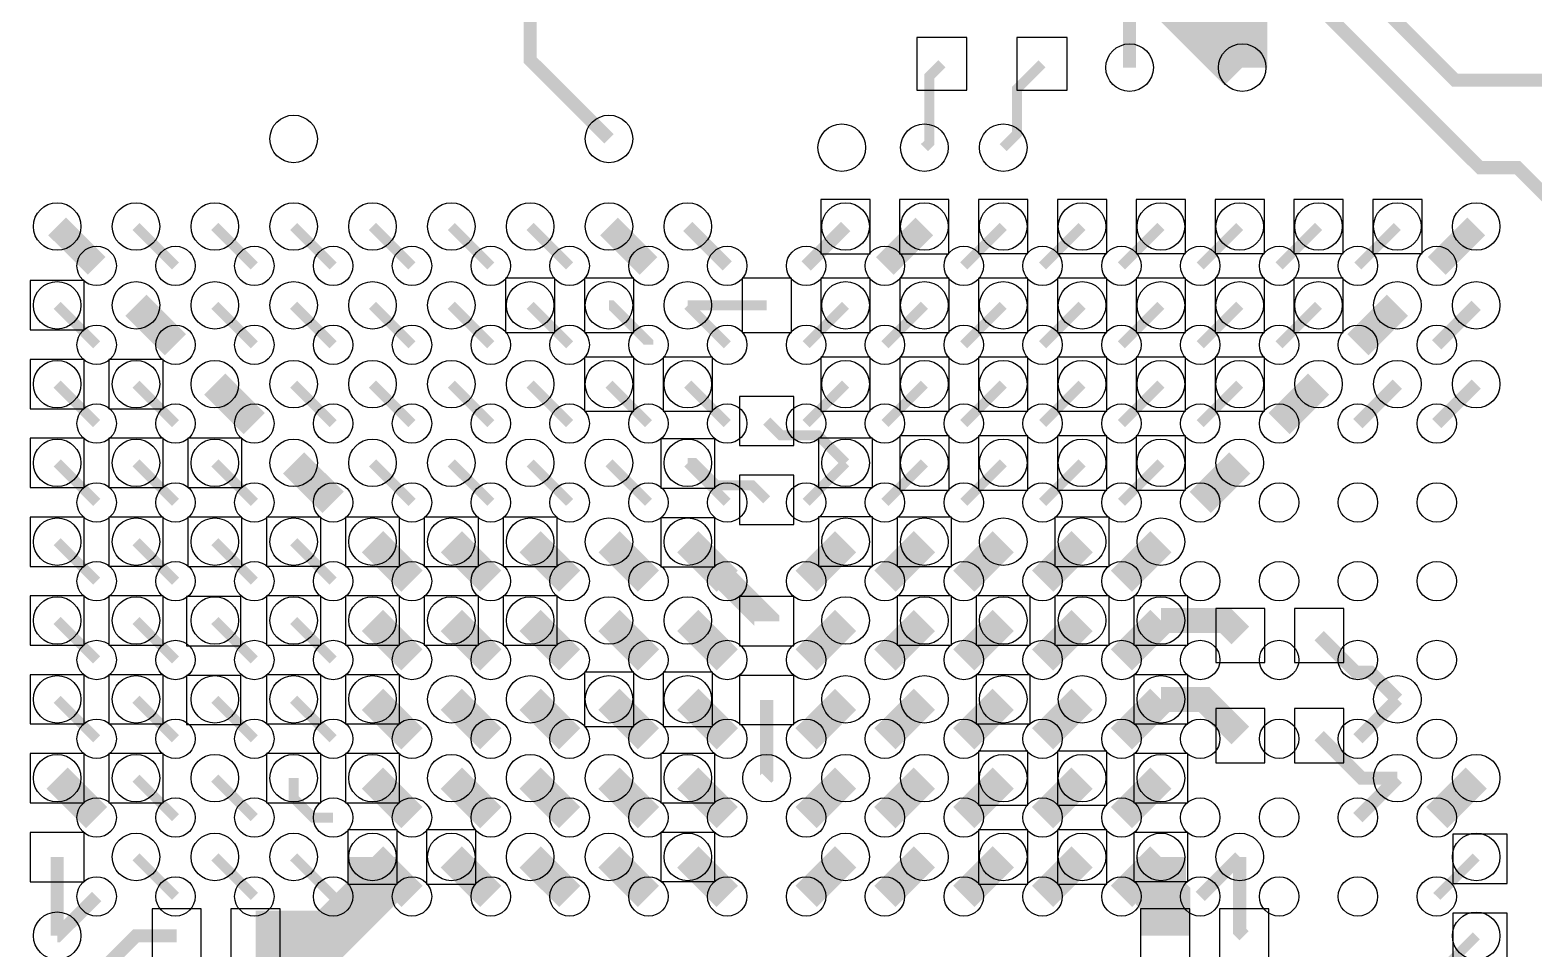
# Model space of a CAD drawing. Extents: x 10 to 3390, y -1467 to 2140.
# Drawn here: x 2216 to 2817, y 1000 to 1367 of the extents above; entities that cross this region are included whole.
import ezdxf

# ---------------------------------------------------------------- set-up
doc = ezdxf.new("R2010")
doc.units = 0
for name, color, linetype in [('ETCH_BOTTOM', 6, 'CONTINUOUS'), ('ETCH_TOP', 150, 'CONTINUOUS'), ('PAD_BOTTOM', 254, 'CONTINUOUS'), ('PAD_TOP', 254, 'CONTINUOUS')]:
    doc.layers.add(name, color=color, linetype=linetype)

msp = doc.modelspace()

# ---------------------------------------------------------------- linework, layer by layer
at = {"layer": 'ETCH_BOTTOM'}
for points, const_width in [([(2645, 1682), (2576.5, 1613.5), (2566.5, 1613.5), (2549.37, 1596.37), (2549.37, 1517.63), (2556, 1511), (2649, 1511), (2680, 1480), (2680, 1452), (2785, 1347), (2825, 1347), (2865, 1307), (2865, 1292)], 5.25), ([(2526.5, 1610), (2530, 1606.5), (2530, 1515.13), (2547.56, 1497.57), (2642.43, 1497.57), (2665, 1475), (2665, 1442), (2795, 1312), (2810, 1312), (2830, 1292)], 5.25), ([(2620, 1386.5), (2665.5, 1386.5), (2700, 1352)], 20), ([(2446.98, 1323.5), (2415.48, 1355), (2415.48, 1380.5)], 5.25), ([(2573.02, 1320), (2575, 1321.98), (2575, 1348.5), (2580, 1353.5)], 4), ([(2604.52, 1320), (2610, 1325.48), (2610, 1343.5), (2620, 1353.5)], 4), ([(2510.03, 1257), (2478.47, 1257)], 4), ([(2510, 1210.75), (2515.75, 1205), (2530.54, 1205), (2541.53, 1194.01)], 4), ([(2510, 1179.25), (2504.25, 1185), (2490, 1185), (2480.99, 1194.01), (2478.47, 1194.01)], 4), ([(2510, 1130.75), (2510, 1130.98), (2478.47, 1162.51)], 10), ([(2667.51, 1131.02), (2693.23, 1131.02), (2699.25, 1125)], 10), ([(2762, 1099.52), (2751.14, 1110.38), (2745.37, 1110.38), (2730.75, 1125)], 5.25), ([(2510, 1099.25), (2510, 1068.05), (2509.97, 1068.02)], 5.25), ([(2667.5, 1099.5), (2684.75, 1099.5), (2699.25, 1085)], 10), ([(2762, 1068.02), (2747.73, 1068.02), (2730.75, 1085)], 5.25), ([(2305.75, 1005), (2335, 1005), (2352.49, 1022.49), (2352.49, 1036.53)], 20), ([(2667.51, 1036.53), (2667.51, 1021.74), (2669.25, 1020), (2669.25, 1005)], 20), ([(2226.5, 1036.45), (2226.5, 1005.04)], 5.25), ([(2699.01, 1036.53), (2699.01, 1006.74), (2700.75, 1005)], 5.25), ([(2274.25, 1005), (2258.03, 1005), (2226.5, 973.47)], 5.25)]:
    msp.add_lwpolyline(points, dxfattribs=dict(at, const_width=const_width))
at = {"layer": 'ETCH_TOP'}
for points, const_width in [([(2700, 1408.7), (2700, 1352)], 20), ([(2655, 1352), (2655, 1403.7), (2650, 1408.7)], 5.25), ([(2242.28, 1272.72), (2226.5, 1288.5)], 10), ([(2462.76, 1272.72), (2446.98, 1288.5)], 10), ([(2557.24, 1272.72), (2573.02, 1288.5)], 10), ([(2777.72, 1272.72), (2793.5, 1288.5)], 10), ([(2273.78, 1272.72), (2258, 1288.5)], 4), ([(2305.28, 1272.72), (2289.5, 1288.5)], 4), ([(2336.77, 1272.72), (2320.99, 1288.5)], 4), ([(2368.27, 1272.72), (2352.49, 1288.5)], 4), ([(2399.76, 1272.72), (2383.98, 1288.5)], 4), ([(2431.26, 1272.72), (2415.48, 1288.5)], 4), ([(2494.25, 1272.72), (2478.47, 1288.5)], 5.25), ([(2525.75, 1272.72), (2541.53, 1288.5)], 5.25), ([(2588.74, 1272.72), (2604.52, 1288.5)], 4), ([(2620.24, 1272.72), (2636.02, 1288.5)], 4), ([(2651.73, 1272.72), (2667.51, 1288.5)], 4), ([(2683.23, 1272.72), (2699.01, 1288.5)], 4), ([(2714.72, 1272.72), (2730.5, 1288.5)], 4), ([(2746.22, 1272.72), (2762, 1288.5)], 4), ([(2273.78, 1241.22), (2258, 1257)], 12), ([(2746.22, 1241.22), (2762, 1257)], 12), ([(2242.28, 1241.22), (2226.5, 1257)], 4), ([(2305.28, 1241.22), (2289.5, 1257)], 4), ([(2336.77, 1241.22), (2320.99, 1257)], 4), ([(2368.27, 1241.22), (2352.49, 1257)], 4), ([(2399.76, 1241.22), (2383.98, 1257)], 4), ([(2431.26, 1241.22), (2415.48, 1257)], 4), ([(2446.98, 1257), (2448, 1257), (2462.76, 1242.24), (2462.76, 1241.22)], 4), ([(2494.25, 1241.22), (2478.47, 1257)], 4), ([(2525.75, 1241.22), (2541.53, 1257)], 4), ([(2557.24, 1241.22), (2573.02, 1257)], 4), ([(2588.74, 1241.22), (2604.52, 1257)], 4), ([(2620.24, 1241.22), (2636.02, 1257)], 4), ([(2651.73, 1241.22), (2667.51, 1257)], 4), ([(2683.23, 1241.22), (2699.01, 1257)], 4), ([(2714.72, 1241.22), (2730.5, 1257)], 4), ([(2777.72, 1241.22), (2793.5, 1257)], 5.25), ([(2242.28, 1209.72), (2226.5, 1225.5)], 4), ([(2273.78, 1209.72), (2258, 1225.5)], 4), ([(2305.28, 1209.72), (2289.5, 1225.5)], 12), ([(2336.77, 1209.72), (2320.99, 1225.5)], 4), ([(2368.27, 1209.72), (2352.49, 1225.5)], 4), ([(2399.76, 1209.72), (2383.98, 1225.5)], 4), ([(2431.26, 1209.72), (2415.48, 1225.5)], 4), ([(2462.76, 1209.72), (2446.98, 1225.5)], 4), ([(2494.25, 1209.72), (2478.47, 1225.5)], 4), ([(2525.75, 1209.72), (2541.53, 1225.5)], 4), ([(2557.24, 1209.72), (2573.02, 1225.5)], 4), ([(2588.74, 1209.72), (2604.52, 1225.5)], 4), ([(2620.24, 1209.72), (2636.02, 1225.5)], 4), ([(2651.73, 1209.72), (2667.51, 1225.5)], 4), ([(2683.23, 1209.72), (2699.01, 1225.5)], 4), ([(2714.72, 1209.72), (2730.5, 1225.5)], 12), ([(2746.22, 1209.72), (2762, 1225.5)], 5.25), ([(2777.72, 1209.72), (2793.5, 1225.5)], 5.25), ([(2242.28, 1178.23), (2226.5, 1194.01)], 4), ([(2273.78, 1178.23), (2258, 1194.01)], 4), ([(2305.28, 1178.23), (2289.5, 1194.01)], 4), ([(2336.77, 1178.23), (2320.99, 1194.01)], 12), ([(2368.27, 1178.23), (2352.49, 1194.01)], 4), ([(2399.76, 1178.23), (2383.98, 1194.01)], 4), ([(2431.26, 1178.23), (2415.48, 1194.01)], 4), ([(2462.76, 1178.23), (2446.98, 1194.01)], 4), ([(2494.25, 1178.23), (2478.47, 1194.01)], 4), ([(2525.75, 1178.23), (2541.53, 1194.01)], 4), ([(2557.24, 1178.23), (2573.02, 1194.01)], 4), ([(2588.74, 1178.23), (2604.52, 1194.01)], 4), ([(2620.24, 1178.23), (2636.02, 1194.01)], 4), ([(2651.73, 1178.23), (2667.51, 1194.01)], 4), ([(2683.23, 1178.23), (2699.01, 1194.01)], 12), ([(2368.27, 1146.73), (2352.49, 1162.51)], 12), ([(2399.76, 1146.73), (2383.98, 1162.51)], 12), ([(2431.26, 1146.73), (2415.48, 1162.51)], 12), ([(2462.76, 1146.73), (2446.98, 1162.51)], 12), ([(2494.25, 1146.73), (2478.47, 1162.51)], 12), ([(2525.75, 1146.73), (2541.53, 1162.51)], 12), ([(2557.24, 1146.73), (2573.02, 1162.51)], 12), ([(2588.74, 1146.73), (2604.52, 1162.51)], 12), ([(2620.24, 1146.73), (2636.02, 1162.51)], 12), ([(2651.73, 1146.73), (2667.51, 1162.51)], 12), ([(2242.28, 1146.73), (2226.5, 1162.51)], 4), ([(2273.78, 1146.73), (2258, 1162.51)], 4), ([(2305.28, 1146.73), (2289.5, 1162.51)], 4), ([(2336.77, 1146.73), (2320.99, 1162.51)], 4), ([(2368.27, 1115.24), (2352.49, 1131.02)], 12), ([(2399.76, 1115.24), (2383.98, 1131.02)], 12), ([(2431.26, 1115.24), (2415.48, 1131.02)], 12), ([(2462.76, 1115.24), (2446.98, 1131.02)], 12), ([(2494.25, 1115.24), (2478.47, 1131.02)], 12), ([(2525.75, 1115.24), (2541.53, 1131.02)], 12), ([(2557.24, 1115.24), (2573.02, 1131.02)], 12), ([(2588.74, 1115.24), (2604.52, 1131.02)], 12), ([(2620.24, 1115.24), (2636.02, 1131.02)], 12), ([(2651.73, 1115.24), (2667.51, 1131.02)], 12), ([(2242.28, 1115.24), (2226.5, 1131.02)], 4), ([(2273.78, 1115.24), (2258, 1131.02)], 4), ([(2305.28, 1115.24), (2289.5, 1131.02)], 4), ([(2336.77, 1115.24), (2320.99, 1131.02)], 4), ([(2242.28, 1083.74), (2226.5, 1099.52)], 4), ([(2273.78, 1083.74), (2258, 1099.52)], 4), ([(2305.28, 1083.74), (2289.5, 1099.52)], 4), ([(2336.77, 1083.74), (2320.99, 1099.52)], 4), ([(2368.27, 1083.74), (2352.49, 1099.52)], 12), ([(2399.76, 1083.74), (2383.98, 1099.52)], 12), ([(2431.26, 1083.74), (2415.48, 1099.52)], 12), ([(2462.76, 1083.74), (2446.98, 1099.52)], 12), ([(2494.25, 1083.74), (2478.47, 1099.52)], 12), ([(2525.75, 1083.74), (2541.53, 1099.52)], 12), ([(2557.24, 1083.74), (2573.02, 1099.52)], 12), ([(2588.74, 1083.74), (2604.52, 1099.52)], 12), ([(2620.24, 1083.74), (2636.02, 1099.52)], 12), ([(2651.73, 1083.74), (2667.51, 1099.52)], 12), ([(2746.22, 1083.74), (2762, 1099.52)], 5.25), ([(2242.28, 1052.24), (2226.5, 1068.02)], 12), ([(2273.78, 1052.24), (2258, 1068.02)], 4), ([(2305.28, 1052.24), (2289.5, 1068.02)], 4), ([(2320.99, 1068.02), (2320.99, 1060.01), (2328.76, 1052.24), (2336.77, 1052.24)], 4), ([(2368.27, 1052.24), (2352.49, 1068.02)], 12), ([(2399.76, 1052.24), (2383.98, 1068.02)], 12), ([(2431.26, 1052.24), (2415.48, 1068.02)], 12), ([(2462.76, 1052.24), (2446.98, 1068.02)], 12), ([(2494.25, 1052.24), (2478.47, 1068.02)], 12), ([(2525.75, 1052.24), (2541.53, 1068.02)], 12), ([(2557.24, 1052.24), (2573.02, 1068.02)], 12), ([(2588.74, 1052.24), (2604.52, 1068.02)], 12), ([(2620.24, 1052.24), (2636.02, 1068.02)], 12), ([(2651.73, 1052.24), (2667.51, 1068.02)], 12), ([(2746.22, 1052.24), (2762, 1068.02)], 5.25), ([(2777.72, 1052.24), (2793.5, 1068.02)], 12), ([(2368.27, 1020.75), (2352.49, 1036.53)], 12), ([(2399.76, 1020.75), (2383.98, 1036.53)], 12), ([(2431.26, 1020.75), (2415.48, 1036.53)], 12), ([(2462.76, 1020.75), (2446.98, 1036.53)], 12), ([(2494.25, 1020.75), (2478.47, 1036.53)], 12), ([(2525.75, 1020.75), (2541.53, 1036.53)], 12), ([(2557.24, 1020.75), (2573.02, 1036.53)], 12), ([(2588.74, 1020.75), (2604.52, 1036.53)], 12), ([(2620.24, 1020.75), (2636.02, 1036.53)], 12), ([(2651.73, 1020.75), (2667.51, 1036.53)], 12), ([(2273.78, 1020.75), (2258, 1036.53)], 4), ([(2305.28, 1020.75), (2289.5, 1036.53)], 4), ([(2336.77, 1020.75), (2320.99, 1036.53)], 4), ([(2683.23, 1020.75), (2699.01, 1036.53)], 5.25), ([(2777.72, 1020.75), (2793.5, 1036.53)], 4), ([(2226.5, 1005.04), (2226.57, 1005.04), (2242.28, 1020.75)], 5.25), ([(2777.72, 989.25), (2777.78, 989.25), (2793.5, 1004.97)], 4)]:
    msp.add_lwpolyline(points, dxfattribs=dict(at, const_width=const_width))
at = {"layer": 'PAD_BOTTOM'}
for points in [[(2590, 1343), (2590, 1364), (2570, 1364), (2570, 1343)], [(2630, 1343), (2630, 1364), (2610, 1364), (2610, 1343)], [(2551.3, 1277.57), (2551.3, 1299.22), (2531.61, 1299.22), (2531.61, 1277.57)], [(2582.8, 1277.57), (2582.8, 1299.22), (2563.11, 1299.22), (2563.11, 1277.57)], [(2614.35, 1277.67), (2614.35, 1299.32), (2594.66, 1299.32), (2594.66, 1277.67)], [(2645.85, 1277.67), (2645.85, 1299.32), (2626.16, 1299.32), (2626.16, 1277.67)], [(2677.35, 1277.67), (2677.35, 1299.32), (2657.66, 1299.32), (2657.66, 1277.67)], [(2708.85, 1277.67), (2708.85, 1299.32), (2689.16, 1299.32), (2689.16, 1277.67)], [(2740.35, 1277.67), (2740.35, 1299.32), (2720.66, 1299.32), (2720.66, 1277.67)], [(2771.85, 1277.67), (2771.85, 1299.32), (2752.16, 1299.32), (2752.16, 1277.67)], [(2237.325, 1266.845), (2215.675, 1266.845), (2215.675, 1247.155), (2237.325, 1247.155)], [(2425.36, 1246.17), (2425.36, 1267.82), (2405.67, 1267.82), (2405.67, 1246.17)], [(2456.86, 1246.17), (2456.86, 1267.82), (2437.17, 1267.82), (2437.17, 1246.17)], [(2519.88, 1246.17), (2519.88, 1267.82), (2500.19, 1267.82), (2500.19, 1246.17)], [(2551.38, 1246.17), (2551.38, 1267.82), (2531.69, 1267.82), (2531.69, 1246.17)], [(2582.85, 1246.17), (2582.85, 1267.82), (2563.16, 1267.82), (2563.16, 1246.17)], [(2614.35, 1246.17), (2614.35, 1267.82), (2594.66, 1267.82), (2594.66, 1246.17)], [(2645.85, 1246.17), (2645.85, 1267.82), (2626.16, 1267.82), (2626.16, 1246.17)], [(2677.35, 1246.17), (2677.35, 1267.82), (2657.66, 1267.82), (2657.66, 1246.17)], [(2708.85, 1246.17), (2708.85, 1267.82), (2689.16, 1267.82), (2689.16, 1246.17)], [(2740.35, 1246.17), (2740.35, 1267.82), (2720.66, 1267.82), (2720.66, 1246.17)], [(2237.325, 1235.345), (2215.675, 1235.345), (2215.675, 1215.655), (2237.325, 1215.655)], [(2268.825, 1235.345), (2247.175, 1235.345), (2247.175, 1215.655), (2268.825, 1215.655)], [(2456.85, 1214.67), (2456.85, 1236.32), (2437.16, 1236.32), (2437.16, 1214.67)], [(2488.35, 1214.67), (2488.35, 1236.32), (2468.66, 1236.32), (2468.66, 1214.67)], [(2551.38, 1214.67), (2551.38, 1236.32), (2531.69, 1236.32), (2531.69, 1214.67)], [(2582.88, 1214.67), (2582.88, 1236.32), (2563.19, 1236.32), (2563.19, 1214.67)], [(2614.35, 1214.67), (2614.35, 1236.32), (2594.66, 1236.32), (2594.66, 1214.67)], [(2645.85, 1214.67), (2645.85, 1236.32), (2626.16, 1236.32), (2626.16, 1214.67)], [(2677.35, 1214.67), (2677.35, 1236.32), (2657.66, 1236.32), (2657.66, 1214.67)], [(2708.85, 1214.67), (2708.85, 1236.32), (2689.16, 1236.32), (2689.16, 1214.67)], [(2520.825, 1220.595), (2499.175, 1220.595), (2499.175, 1200.905), (2520.825, 1200.905)], [(2237.325, 1203.855), (2215.675, 1203.855), (2215.675, 1184.165), (2237.325, 1184.165)], [(2268.825, 1203.845), (2247.175, 1203.845), (2247.175, 1184.155), (2268.825, 1184.155)], [(2300.325, 1203.855), (2278.675, 1203.855), (2278.675, 1184.165), (2300.325, 1184.165)], [(2489.325, 1203.595), (2467.675, 1203.595), (2467.675, 1183.905), (2489.325, 1183.905)], [(2552.325, 1203.895), (2530.675, 1203.895), (2530.675, 1184.205), (2552.325, 1184.205)], [(2582.85, 1183.17), (2582.85, 1204.82), (2563.16, 1204.82), (2563.16, 1183.17)], [(2614.35, 1183.17), (2614.35, 1204.82), (2594.66, 1204.82), (2594.66, 1183.17)], [(2645.85, 1183.17), (2645.85, 1204.82), (2626.16, 1204.82), (2626.16, 1183.17)], [(2677.35, 1183.17), (2677.35, 1204.82), (2657.66, 1204.82), (2657.66, 1183.17)], [(2520.825, 1189.095), (2499.175, 1189.095), (2499.175, 1169.405), (2520.825, 1169.405)], [(2237.325, 1172.355), (2215.675, 1172.355), (2215.675, 1152.665), (2237.325, 1152.665)], [(2268.825, 1172.365), (2247.175, 1172.365), (2247.175, 1152.675), (2268.825, 1152.675)], [(2300.325, 1172.355), (2278.675, 1172.355), (2278.675, 1152.665), (2300.325, 1152.665)], [(2331.815, 1172.365), (2310.165, 1172.365), (2310.165, 1152.675), (2331.815, 1152.675)], [(2363.325, 1172.345), (2341.675, 1172.345), (2341.675, 1152.655), (2363.325, 1152.655)], [(2373.175, 1152.655), (2394.825, 1152.655), (2394.825, 1172.345), (2373.175, 1172.345)], [(2426.325, 1172.345), (2404.675, 1172.345), (2404.675, 1152.655), (2426.325, 1152.655)], [(2489.325, 1172.095), (2467.675, 1172.095), (2467.675, 1152.405), (2489.325, 1152.405)], [(2552.325, 1172.395), (2530.675, 1172.395), (2530.675, 1152.705), (2552.325, 1152.705)], [(2583.825, 1172.345), (2562.175, 1172.345), (2562.175, 1152.655), (2583.825, 1152.655)], [(2646.825, 1172.345), (2625.175, 1172.345), (2625.175, 1152.655), (2646.825, 1152.655)], [(2237.325, 1140.865), (2215.675, 1140.865), (2215.675, 1121.175), (2237.325, 1121.175)], [(2268.825, 1140.865), (2247.175, 1140.865), (2247.175, 1121.175), (2268.825, 1121.175)], [(2299.825, 1140.595), (2278.175, 1140.595), (2278.175, 1120.905), (2299.825, 1120.905)], [(2331.815, 1140.865), (2310.165, 1140.865), (2310.165, 1121.175), (2331.815, 1121.175)], [(2363.325, 1140.845), (2341.675, 1140.845), (2341.675, 1121.155), (2363.325, 1121.155)], [(2373.175, 1121.155), (2394.825, 1121.155), (2394.825, 1140.845), (2373.175, 1140.845)], [(2426.325, 1140.845), (2404.675, 1140.845), (2404.675, 1121.155), (2426.325, 1121.155)], [(2520.825, 1140.595), (2499.175, 1140.595), (2499.175, 1120.905), (2520.825, 1120.905)], [(2583.825, 1140.845), (2562.175, 1140.845), (2562.175, 1121.155), (2583.825, 1121.155)], [(2615.325, 1140.845), (2593.675, 1140.845), (2593.675, 1121.155), (2615.325, 1121.155)], [(2646.825, 1140.845), (2625.175, 1140.845), (2625.175, 1121.155), (2646.825, 1121.155)], [(2678.325, 1140.845), (2656.675, 1140.845), (2656.675, 1121.155), (2678.325, 1121.155)], [(2689.405, 1135.825), (2689.405, 1114.175), (2709.095, 1114.175), (2709.095, 1135.825)], [(2720.905, 1135.825), (2720.905, 1114.175), (2740.595, 1114.175), (2740.595, 1135.825)], [(2237.325, 1109.365), (2215.675, 1109.365), (2215.675, 1089.675), (2237.325, 1089.675)], [(2268.825, 1109.365), (2247.175, 1109.365), (2247.175, 1089.675), (2268.825, 1089.675)], [(2299.825, 1109.095), (2278.175, 1109.095), (2278.175, 1089.405), (2299.825, 1089.405)], [(2331.815, 1109.365), (2310.165, 1109.365), (2310.165, 1089.675), (2331.815, 1089.675)], [(2363.325, 1109.345), (2341.675, 1109.345), (2341.675, 1089.655), (2363.325, 1089.655)], [(2456.85, 1088.67), (2456.85, 1110.32), (2437.16, 1110.32), (2437.16, 1088.67)], [(2488.35, 1088.67), (2488.35, 1110.32), (2468.66, 1110.32), (2468.66, 1088.67)], [(2520.825, 1109.095), (2499.175, 1109.095), (2499.175, 1089.405), (2520.825, 1089.405)], [(2615.325, 1109.345), (2593.675, 1109.345), (2593.675, 1089.655), (2615.325, 1089.655)], [(2678.325, 1109.345), (2656.675, 1109.345), (2656.675, 1089.655), (2678.325, 1089.655)], [(2689.405, 1095.825), (2689.405, 1074.175), (2709.095, 1074.175), (2709.095, 1095.825)], [(2720.905, 1095.825), (2720.905, 1074.175), (2740.595, 1074.175), (2740.595, 1095.825)], [(2237.325, 1077.795), (2215.675, 1077.795), (2215.675, 1058.105), (2237.325, 1058.105)], [(2268.825, 1077.865), (2247.175, 1077.865), (2247.175, 1058.175), (2268.825, 1058.175)], [(2331.815, 1077.865), (2310.165, 1077.865), (2310.165, 1058.175), (2331.815, 1058.175)], [(2363.325, 1077.845), (2341.675, 1077.845), (2341.675, 1058.155), (2363.325, 1058.155)], [(2467.675, 1058.155), (2489.325, 1058.155), (2489.325, 1077.845), (2467.675, 1077.845)], [(2594.655, 1078.825), (2594.655, 1057.175), (2614.345, 1057.175), (2614.345, 1078.825)], [(2626.155, 1078.825), (2626.155, 1057.175), (2645.845, 1057.175), (2645.845, 1078.825)], [(2678.325, 1077.845), (2656.675, 1077.845), (2656.675, 1058.155), (2678.325, 1058.155)], [(2237.325, 1046.295), (2215.675, 1046.295), (2215.675, 1026.605), (2237.325, 1026.605)], [(2342.605, 1047.325), (2342.605, 1025.675), (2362.295, 1025.675), (2362.295, 1047.325)], [(2374.105, 1047.325), (2374.105, 1025.675), (2393.795, 1025.675), (2393.795, 1047.325)], [(2467.675, 1026.655), (2489.325, 1026.655), (2489.325, 1046.345), (2467.675, 1046.345)], [(2614.35, 1025.67), (2614.35, 1047.32), (2594.66, 1047.32), (2594.66, 1025.67)], [(2645.85, 1025.67), (2645.85, 1047.32), (2626.16, 1047.32), (2626.16, 1025.67)], [(2678.325, 1046.345), (2656.675, 1046.345), (2656.675, 1026.655), (2678.325, 1026.655)], [(2784.175, 1025.905), (2805.825, 1025.905), (2805.825, 1045.595), (2784.175, 1045.595)], [(2284.1, 994.17), (2284.1, 1015.82), (2264.41, 1015.82), (2264.41, 994.17)], [(2315.6, 994.17), (2315.6, 1015.82), (2295.91, 1015.82), (2295.91, 994.17)], [(2679.1, 994.17), (2679.1, 1015.82), (2659.41, 1015.82), (2659.41, 994.17)], [(2710.6, 994.17), (2710.6, 1015.82), (2690.91, 1015.82), (2690.91, 994.17)], [(2784.175, 994.405), (2805.825, 994.405), (2805.825, 1014.095), (2784.175, 1014.095)]]:
    msp.add_lwpolyline(points, close=True, dxfattribs=at)
for centre in [(2655, 1352), (2700, 1352), (2320.99, 1323.5), (2446.98, 1323.5), (2540, 1320), (2573.02, 1320), (2604.52, 1320), (2226.5, 1288.5), (2258, 1288.5), (2289.5, 1288.5), (2320.99, 1288.5), (2352.49, 1288.5), (2383.98, 1288.5), (2415.48, 1288.5), (2446.98, 1288.5), (2478.47, 1288.5), (2541.53, 1288.5), (2573.02, 1288.5), (2604.52, 1288.5), (2636.02, 1288.5), (2667.51, 1288.5), (2699.01, 1288.5), (2730.5, 1288.5), (2762, 1288.5), (2793.5, 1288.5), (2226.5, 1257), (2258, 1257), (2289.5, 1257), (2320.99, 1257), (2352.49, 1257), (2383.98, 1257), (2415.48, 1257), (2446.98, 1257), (2478.47, 1257), (2541.53, 1257), (2573.02, 1257), (2604.52, 1257), (2636.02, 1257), (2667.51, 1257), (2699.01, 1257), (2730.5, 1257), (2762, 1257), (2793.5, 1257), (2226.5, 1225.5), (2258, 1225.5), (2289.5, 1225.5), (2320.99, 1225.5), (2352.49, 1225.5), (2383.98, 1225.5), (2415.48, 1225.5), (2446.98, 1225.5), (2478.47, 1225.5), (2541.53, 1225.5), (2573.02, 1225.5), (2604.52, 1225.5), (2636.02, 1225.5), (2667.51, 1225.5), (2699.01, 1225.5), (2730.5, 1225.5), (2762, 1225.5), (2793.5, 1225.5), (2226.5, 1194.01), (2258, 1194.01), (2289.5, 1194.01), (2320.99, 1194.01), (2352.49, 1194.01), (2383.98, 1194.01), (2415.48, 1194.01), (2446.98, 1194.01), (2478.47, 1194.01), (2541.53, 1194.01), (2573.02, 1194.01), (2604.52, 1194.01), (2636.02, 1194.01), (2667.51, 1194.01), (2699.01, 1194.01), (2226.5, 1162.51), (2258, 1162.51), (2289.5, 1162.51), (2320.99, 1162.51), (2352.49, 1162.51), (2383.98, 1162.51), (2415.48, 1162.51), (2446.98, 1162.51), (2478.47, 1162.51), (2541.53, 1162.51), (2573.02, 1162.51), (2604.52, 1162.51), (2636.02, 1162.51), (2667.51, 1162.51), (2226.5, 1131.02), (2258, 1131.02), (2289.5, 1131.02), (2320.99, 1131.02), (2352.49, 1131.02), (2383.98, 1131.02), (2415.48, 1131.02), (2446.98, 1131.02), (2478.47, 1131.02), (2541.53, 1131.02), (2573.02, 1131.02), (2604.52, 1131.02), (2636.02, 1131.02), (2667.51, 1131.02), (2226.5, 1099.52), (2258, 1099.52), (2289.5, 1099.52), (2320.99, 1099.52), (2352.49, 1099.52), (2383.98, 1099.52), (2415.48, 1099.52), (2446.98, 1099.52), (2478.47, 1099.52), (2541.53, 1099.52), (2573.02, 1099.52), (2604.52, 1099.52), (2636.02, 1099.52), (2667.51, 1099.52), (2762, 1099.52), (2226.5, 1068.02), (2258, 1068.02), (2289.5, 1068.02), (2320.99, 1068.02), (2352.49, 1068.02), (2383.98, 1068.02), (2415.48, 1068.02), (2446.98, 1068.02), (2478.47, 1068.02), (2509.97, 1068.02), (2541.53, 1068.02), (2573.02, 1068.02), (2604.52, 1068.02), (2636.02, 1068.02), (2667.51, 1068.02), (2762, 1068.02), (2793.5, 1068.02), (2258, 1036.53), (2289.5, 1036.53), (2320.99, 1036.53), (2352.49, 1036.53), (2383.98, 1036.53), (2415.48, 1036.53), (2446.98, 1036.53), (2478.47, 1036.53), (2541.53, 1036.53), (2573.02, 1036.53), (2604.52, 1036.53), (2636.02, 1036.53), (2667.51, 1036.53), (2699.01, 1036.53), (2793.5, 1036.53), (2226.5, 1005.04), (2793.5, 1004.97)]:
    msp.add_circle(centre, 9.5, dxfattribs=at)
at = {"layer": 'PAD_TOP'}
for centre, radius in [((2655, 1352), 9.5), ((2700, 1352), 9.5), ((2320.99, 1323.5), 9.5), ((2446.98, 1323.5), 9.5), ((2540, 1320), 9.5), ((2573.02, 1320), 9.5), ((2604.52, 1320), 9.5), ((2226.5, 1288.5), 9.5), ((2258, 1288.5), 9.5), ((2289.5, 1288.5), 9.5), ((2320.99, 1288.5), 9.5), ((2352.49, 1288.5), 9.5), ((2383.98, 1288.5), 9.5), ((2415.48, 1288.5), 9.5), ((2446.98, 1288.5), 9.5), ((2478.47, 1288.5), 9.5), ((2541.53, 1288.5), 9.5), ((2573.02, 1288.5), 9.5), ((2604.52, 1288.5), 9.5), ((2636.02, 1288.5), 9.5), ((2667.51, 1288.5), 9.5), ((2699.01, 1288.5), 9.5), ((2730.5, 1288.5), 9.5), ((2762, 1288.5), 9.5), ((2793.5, 1288.5), 9.5), ((2242.28, 1272.72), 7.875), ((2273.78, 1272.72), 7.875), ((2305.28, 1272.72), 7.875), ((2336.77, 1272.72), 7.875), ((2368.27, 1272.72), 7.875), ((2399.76, 1272.72), 7.875), ((2431.26, 1272.72), 7.875), ((2462.76, 1272.72), 7.875), ((2494.25, 1272.72), 7.875), ((2525.75, 1272.72), 7.875), ((2557.24, 1272.72), 7.875), ((2588.74, 1272.72), 7.875), ((2620.24, 1272.72), 7.875), ((2651.73, 1272.72), 7.875), ((2683.23, 1272.72), 7.875), ((2714.72, 1272.72), 7.875), ((2746.22, 1272.72), 7.875), ((2777.72, 1272.72), 7.875), ((2226.5, 1257), 9.5), ((2258, 1257), 9.5), ((2289.5, 1257), 9.5), ((2320.99, 1257), 9.5), ((2352.49, 1257), 9.5), ((2383.98, 1257), 9.5), ((2415.48, 1257), 9.5), ((2446.98, 1257), 9.5), ((2478.47, 1257), 9.5), ((2541.53, 1257), 9.5), ((2573.02, 1257), 9.5), ((2604.52, 1257), 9.5), ((2636.02, 1257), 9.5), ((2667.51, 1257), 9.5), ((2699.01, 1257), 9.5), ((2730.5, 1257), 9.5), ((2762, 1257), 9.5), ((2793.5, 1257), 9.5), ((2242.28, 1241.22), 7.875), ((2273.78, 1241.22), 7.875), ((2305.28, 1241.22), 7.875), ((2336.77, 1241.22), 7.875), ((2368.27, 1241.22), 7.875), ((2399.76, 1241.22), 7.875), ((2431.26, 1241.22), 7.875), ((2462.76, 1241.22), 7.875), ((2494.25, 1241.22), 7.875), ((2525.75, 1241.22), 7.875), ((2557.24, 1241.22), 7.875), ((2588.74, 1241.22), 7.875), ((2620.24, 1241.22), 7.875), ((2651.73, 1241.22), 7.875), ((2683.23, 1241.22), 7.875), ((2714.72, 1241.22), 7.875), ((2746.22, 1241.22), 7.875), ((2777.72, 1241.22), 7.875), ((2226.5, 1225.5), 9.5), ((2258, 1225.5), 9.5), ((2289.5, 1225.5), 9.5), ((2320.99, 1225.5), 9.5), ((2352.49, 1225.5), 9.5), ((2383.98, 1225.5), 9.5), ((2415.48, 1225.5), 9.5), ((2446.98, 1225.5), 9.5), ((2478.47, 1225.5), 9.5), ((2541.53, 1225.5), 9.5), ((2573.02, 1225.5), 9.5), ((2604.52, 1225.5), 9.5), ((2636.02, 1225.5), 9.5), ((2667.51, 1225.5), 9.5), ((2699.01, 1225.5), 9.5), ((2730.5, 1225.5), 9.5), ((2762, 1225.5), 9.5), ((2793.5, 1225.5), 9.5), ((2242.28, 1209.72), 7.875), ((2273.78, 1209.72), 7.875), ((2305.28, 1209.72), 7.875), ((2336.77, 1209.72), 7.875), ((2368.27, 1209.72), 7.875), ((2399.76, 1209.72), 7.875), ((2431.26, 1209.72), 7.875), ((2462.76, 1209.72), 7.875), ((2494.25, 1209.72), 7.875), ((2525.75, 1209.72), 7.875), ((2557.24, 1209.72), 7.875), ((2588.74, 1209.72), 7.875), ((2620.24, 1209.72), 7.875), ((2651.73, 1209.72), 7.875), ((2683.23, 1209.72), 7.875), ((2714.72, 1209.72), 7.875), ((2746.22, 1209.72), 7.875), ((2777.72, 1209.72), 7.875), ((2226.5, 1194.01), 9.5), ((2258, 1194.01), 9.5), ((2289.5, 1194.01), 9.5), ((2320.99, 1194.01), 9.5), ((2352.49, 1194.01), 9.5), ((2383.98, 1194.01), 9.5), ((2415.48, 1194.01), 9.5), ((2446.98, 1194.01), 9.5), ((2478.47, 1194.01), 9.5), ((2541.53, 1194.01), 9.5), ((2573.02, 1194.01), 9.5), ((2604.52, 1194.01), 9.5), ((2636.02, 1194.01), 9.5), ((2667.51, 1194.01), 9.5), ((2699.01, 1194.01), 9.5), ((2242.28, 1178.23), 7.875), ((2273.78, 1178.23), 7.875), ((2305.28, 1178.23), 7.875), ((2336.77, 1178.23), 7.875), ((2368.27, 1178.23), 7.875), ((2399.76, 1178.23), 7.875), ((2431.26, 1178.23), 7.875), ((2462.76, 1178.23), 7.875), ((2494.25, 1178.23), 7.875), ((2525.75, 1178.23), 7.875), ((2557.24, 1178.23), 7.875), ((2588.74, 1178.23), 7.875), ((2620.24, 1178.23), 7.875), ((2651.73, 1178.23), 7.875), ((2683.23, 1178.23), 7.875), ((2714.72, 1178.23), 7.875), ((2746.22, 1178.23), 7.875), ((2777.72, 1178.23), 7.875), ((2226.5, 1162.51), 9.5), ((2258, 1162.51), 9.5), ((2289.5, 1162.51), 9.5), ((2320.99, 1162.51), 9.5), ((2352.49, 1162.51), 9.5), ((2383.98, 1162.51), 9.5), ((2415.48, 1162.51), 9.5), ((2446.98, 1162.51), 9.5), ((2478.47, 1162.51), 9.5), ((2541.53, 1162.51), 9.5), ((2573.02, 1162.51), 9.5), ((2604.52, 1162.51), 9.5), ((2636.02, 1162.51), 9.5), ((2667.51, 1162.51), 9.5), ((2242.28, 1146.73), 7.875), ((2273.78, 1146.73), 7.875), ((2305.28, 1146.73), 7.875), ((2336.77, 1146.73), 7.875), ((2368.27, 1146.73), 7.875), ((2399.76, 1146.73), 7.875), ((2431.26, 1146.73), 7.875), ((2462.76, 1146.73), 7.875), ((2494.25, 1146.73), 7.875), ((2525.75, 1146.73), 7.875), ((2557.24, 1146.73), 7.875), ((2588.74, 1146.73), 7.875), ((2620.24, 1146.73), 7.875), ((2651.73, 1146.73), 7.875), ((2683.23, 1146.73), 7.875), ((2714.72, 1146.73), 7.875), ((2746.22, 1146.73), 7.875), ((2777.72, 1146.73), 7.875), ((2226.5, 1131.02), 9.5), ((2258, 1131.02), 9.5), ((2289.5, 1131.02), 9.5), ((2320.99, 1131.02), 9.5), ((2352.49, 1131.02), 9.5), ((2383.98, 1131.02), 9.5), ((2415.48, 1131.02), 9.5), ((2446.98, 1131.02), 9.5), ((2478.47, 1131.02), 9.5), ((2541.53, 1131.02), 9.5), ((2573.02, 1131.02), 9.5), ((2604.52, 1131.02), 9.5), ((2636.02, 1131.02), 9.5), ((2667.51, 1131.02), 9.5), ((2242.28, 1115.24), 7.875), ((2273.78, 1115.24), 7.875), ((2305.28, 1115.24), 7.875), ((2336.77, 1115.24), 7.875), ((2368.27, 1115.24), 7.875), ((2399.76, 1115.24), 7.875), ((2431.26, 1115.24), 7.875), ((2462.76, 1115.24), 7.875), ((2494.25, 1115.24), 7.875), ((2525.75, 1115.24), 7.875), ((2557.24, 1115.24), 7.875), ((2588.74, 1115.24), 7.875), ((2620.24, 1115.24), 7.875), ((2651.73, 1115.24), 7.875), ((2683.23, 1115.24), 7.875), ((2714.72, 1115.24), 7.875), ((2746.22, 1115.24), 7.875), ((2777.72, 1115.24), 7.875), ((2226.5, 1099.52), 9.5), ((2258, 1099.52), 9.5), ((2289.5, 1099.52), 9.5), ((2320.99, 1099.52), 9.5), ((2352.49, 1099.52), 9.5), ((2383.98, 1099.52), 9.5), ((2415.48, 1099.52), 9.5), ((2446.98, 1099.52), 9.5), ((2478.47, 1099.52), 9.5), ((2541.53, 1099.52), 9.5), ((2573.02, 1099.52), 9.5), ((2604.52, 1099.52), 9.5), ((2636.02, 1099.52), 9.5), ((2667.51, 1099.52), 9.5), ((2762, 1099.52), 9.5), ((2242.28, 1083.74), 7.875), ((2273.78, 1083.74), 7.875), ((2305.28, 1083.74), 7.875), ((2336.77, 1083.74), 7.875), ((2368.27, 1083.74), 7.875), ((2399.76, 1083.74), 7.875), ((2431.26, 1083.74), 7.875), ((2462.76, 1083.74), 7.875), ((2494.25, 1083.74), 7.875), ((2525.75, 1083.74), 7.875), ((2557.24, 1083.74), 7.875), ((2588.74, 1083.74), 7.875), ((2620.24, 1083.74), 7.875), ((2651.73, 1083.74), 7.875), ((2683.23, 1083.74), 7.875), ((2714.72, 1083.74), 7.875), ((2746.22, 1083.74), 7.875), ((2777.72, 1083.74), 7.875), ((2226.5, 1068.02), 9.5), ((2258, 1068.02), 9.5), ((2289.5, 1068.02), 9.5), ((2320.99, 1068.02), 9.5), ((2352.49, 1068.02), 9.5), ((2383.98, 1068.02), 9.5), ((2415.48, 1068.02), 9.5), ((2446.98, 1068.02), 9.5), ((2478.47, 1068.02), 9.5), ((2509.97, 1068.02), 9.5), ((2541.53, 1068.02), 9.5), ((2573.02, 1068.02), 9.5), ((2604.52, 1068.02), 9.5), ((2636.02, 1068.02), 9.5), ((2667.51, 1068.02), 9.5), ((2762, 1068.02), 9.5), ((2793.5, 1068.02), 9.5), ((2242.28, 1052.24), 7.875), ((2273.78, 1052.24), 7.875), ((2305.28, 1052.24), 7.875), ((2336.77, 1052.24), 7.875), ((2368.27, 1052.24), 7.875), ((2399.76, 1052.24), 7.875), ((2431.26, 1052.24), 7.875), ((2462.76, 1052.24), 7.875), ((2494.25, 1052.24), 7.875), ((2525.75, 1052.24), 7.875), ((2557.24, 1052.24), 7.875), ((2588.74, 1052.24), 7.875), ((2620.24, 1052.24), 7.875), ((2651.73, 1052.24), 7.875), ((2683.23, 1052.24), 7.875), ((2714.72, 1052.24), 7.875), ((2746.22, 1052.24), 7.875), ((2777.72, 1052.24), 7.875), ((2258, 1036.53), 9.5), ((2289.5, 1036.53), 9.5), ((2320.99, 1036.53), 9.5), ((2352.49, 1036.53), 9.5), ((2383.98, 1036.53), 9.5), ((2415.48, 1036.53), 9.5), ((2446.98, 1036.53), 9.5), ((2478.47, 1036.53), 9.5), ((2541.53, 1036.53), 9.5), ((2573.02, 1036.53), 9.5), ((2604.52, 1036.53), 9.5), ((2636.02, 1036.53), 9.5), ((2667.51, 1036.53), 9.5), ((2699.01, 1036.53), 9.5), ((2793.5, 1036.53), 9.5), ((2242.28, 1020.75), 7.875), ((2273.78, 1020.75), 7.875), ((2305.28, 1020.75), 7.875), ((2336.77, 1020.75), 7.875), ((2368.27, 1020.75), 7.875), ((2399.76, 1020.75), 7.875), ((2431.26, 1020.75), 7.875), ((2462.76, 1020.75), 7.875), ((2494.25, 1020.75), 7.875), ((2525.75, 1020.75), 7.875), ((2557.24, 1020.75), 7.875), ((2588.74, 1020.75), 7.875), ((2620.24, 1020.75), 7.875), ((2651.73, 1020.75), 7.875), ((2683.23, 1020.75), 7.875), ((2714.72, 1020.75), 7.875), ((2746.22, 1020.75), 7.875), ((2777.72, 1020.75), 7.875), ((2226.5, 1005.04), 9.5), ((2793.5, 1004.97), 9.5)]:
    msp.add_circle(centre, radius, dxfattribs=at)

doc.saveas('drawing.dxf')
